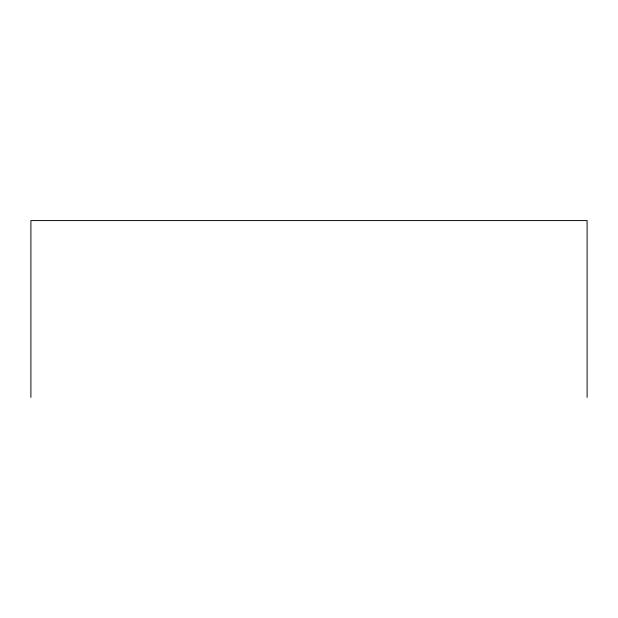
<?xml version="1.0" encoding="UTF-8"?>
<svg xmlns="http://www.w3.org/2000/svg" width="618" height="618" viewBox="0 0 618 618"><rect width="100%" height="100%" fill="white"/><g stroke="black" fill="none" stroke-linecap="round" stroke-linejoin="round"><path stroke-width="0.93" d="M587.1 397.413L587.1 220.587L30.9 220.587L30.9 397.413"/></g></svg>
